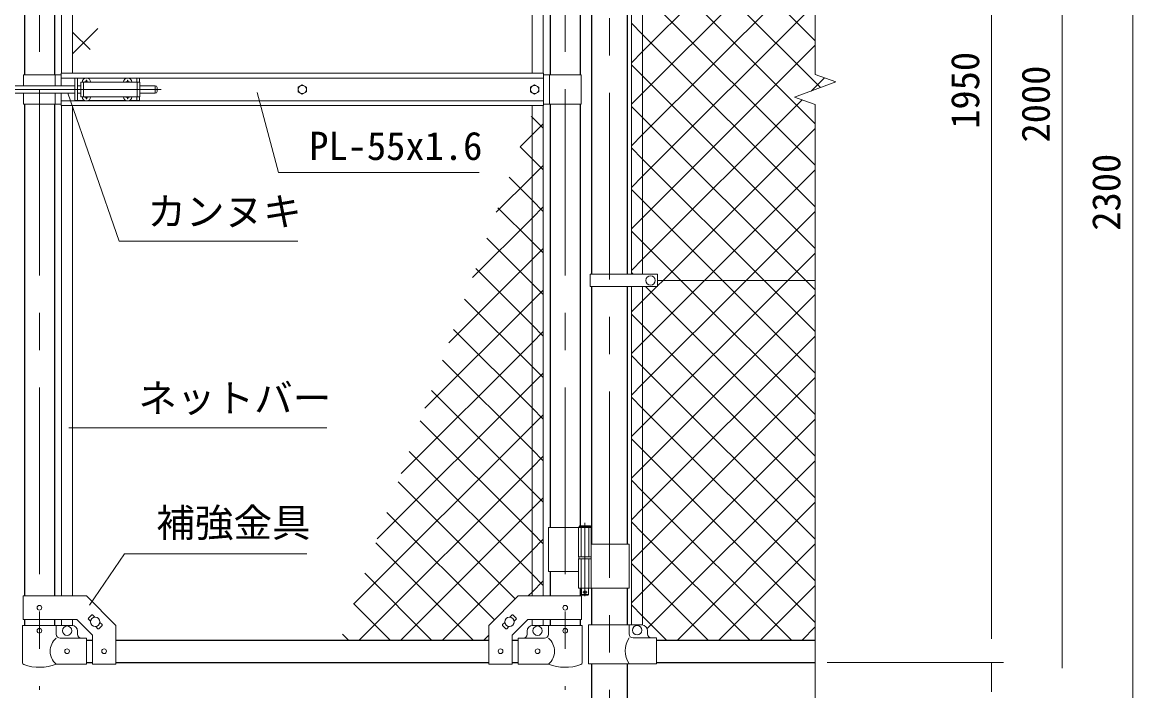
# Model space of a CAD drawing. Units: millimetres, scale not verified. Extents: x -4200 to 4200, y -2970 to 2970.
# Drawn here: x -2583 to -694, y -537 to 601 of the extents above; entities that cross this region are included whole.
import ezdxf
from ezdxf.enums import TextEntityAlignment as Align

# ---------------------------------------------------------------- set-up
doc = ezdxf.new("R2010")
doc.units = ezdxf.units.MM
doc.header["$LTSCALE"] = 10
doc.linetypes.add('DASHED', pattern=[7.5, 6, -1.5])
doc.linetypes.add('USER1', pattern=[50.8, 31.75, -6.35, 6.35, -6.35])
for name, color, linetype, lineweight in [('0-1_D-STR-TXT', 7, 'Continuous', 13), ('0-2_D-BMK', 2, 'USER1', 13), ('0-3_D-STR1', 1, 'Continuous', 25), ('0-4_D-STR3', 3, 'Continuous', 13), ('0-8_D-STR-DIM', 7, 'Continuous', 13), ('0-B_D-STR2', 7, 'Continuous', 13)]:
    doc.layers.add(name, color=color, linetype=linetype, lineweight=lineweight)
doc.styles.add('ＭＳ ゴシック', font='')
doc.styles.get('ＭＳ ゴシック').set_extended_font_data('MS Gothic')

msp = doc.modelspace()

# ---------------------------------------------------------------- linework, layer by layer
at = {"layer": '0-1_D-STR-TXT'}
msp.add_line((-2064.55, -89.31), (-2503.14, -89.31), dxfattribs=at)
for points in [[(-2113.69, 228.2), (-2417.66, 228.2), (-2505.1, 479.95)], [(-1805.77, 345.22), (-2147.05, 345.22), (-2183.27, 481.26)], [(-2098.49, -304.05), (-2408.55, -304.05), (-2468.26, -391.19)]]:
    msp.add_lwpolyline(points, dxfattribs=at)
at = {"layer": '0-2_D-BMK'}
for p, q in [((-2553.4, 1503.1), (-2553.4, -535.29)), ((-1659.2, 1503.1), (-1659.2, -535.29)), ((-1584.05, 1496.61), (-1584.05, -849.21)), ((-2664.09, 486.37), (-2344.09, 486.37)), ((-1625.64, -251.21), (-1625.64, -376.1)), ((-1629.26, -369.13), (-1622.01, -369.13))]:
    msp.add_line(p, q, dxfattribs=at)
at = {"layer": '0-3_D-STR1'}
for p, q in [((-2578.8, 1348.32), (-2578.8, 511.37)), ((-2528, 1348.32), (-2528, 511.37)), ((-1684.6, 1231.87), (-1684.6, 511.37)), ((-1633.8, 1203.87), (-1633.8, 511.37)), ((-1614.3, 800.87), (-1614.3, 171.87)), ((-1553.8, 800.87), (-1553.8, 171.87)), ((-2578.8, 461.37), (-2578.8, -375.58)), ((-2528, 461.37), (-2528, -375.58)), ((-1684.6, 461.37), (-1684.6, -259.13)), ((-1633.8, 461.37), (-1633.8, -256.13)), ((-1614.3, 150.87), (-1614.3, -287.13)), ((-1553.8, 150.87), (-1553.8, -287.13)), ((-1684.6, -334.13), (-1684.6, -375.58)), ((-1633.8, -362.13), (-1633.8, -375.58)), ((-1614.3, -362.13), (-1614.3, -424.93)), ((-1553.8, -362.13), (-1553.8, -424.93)), ((-2578.8, -415.58), (-2578.8, -425.63)), ((-2528, -415.58), (-2528, -425.63)), ((-1684.6, -415.58), (-1684.6, -425.63)), ((-1633.8, -415.58), (-1633.8, -425.63)), ((-2473.4, -450.63), (-2463.4, -450.63)), ((-2423.4, -450.63), (-1789.2, -450.63)), ((-1749.2, -450.63), (-1739.2, -450.63)), ((-1504.05, -450.63), (-1234.05, -450.63)), ((-2473.4, -488.63), (-2463.4, -488.63)), ((-2423.4, -488.63), (-1789.2, -488.63)), ((-1749.2, -488.63), (-1739.2, -488.63)), ((-1614.3, -490.93), (-1614.3, -838.63)), ((-1553.8, -490.93), (-1553.8, -838.63)), ((-1504.05, -488.63), (-1234.05, -488.63))]:
    msp.add_line(p, q, dxfattribs=at)
at = {"layer": '0-4_D-STR3'}
for p, q in [((-2515.9, 1348.32), (-2515.9, 513.87)), ((-2496.9, 1348.32), (-2496.9, 513.87)), ((-1715.7, 1348.32), (-1715.7, 513.87)), ((-1696.7, 1348.32), (-1696.7, 513.87)), ((-1546.55, 800.87), (-1546.55, 171.87)), ((-1527.55, 800.87), (-1527.55, 171.87)), ((-2580.4, 511.37), (-2580.4, 492.87)), ((-2580.4, 511.37), (-2516.3, 511.37)), ((-2526.4, 511.37), (-2526.4, 492.87)), ((-2516.3, 513.87), (-1696.3, 513.87)), ((-2516.3, 492.87), (-2516.3, 513.87)), ((-1696.3, 458.87), (-1696.3, 513.87)), ((-1632.2, 511.37), (-1696.3, 511.37)), ((-1686.2, 511.37), (-1686.2, 461.37)), ((-1632.2, 511.37), (-1632.2, 461.37)), ((-2616.75, 492.87), (-2493.4, 492.87)), ((-2516.3, 505.87), (-1696.3, 505.87)), ((-2493.4, 505.37), (-2493.4, 467.37)), ((-2493.4, 505.37), (-2475.99, 505.37)), ((-2488.9, 505.37), (-2488.9, 467.37)), ((-2488.9, 492.87), (-2482.9, 492.87)), ((-2482.9, 498.87), (-2482.9, 473.87)), ((-2482.9, 498.87), (-2382.9, 498.87)), ((-2475.25, 499.28), (-2476.55, 499.26)), ((-2476.55, 499.26), (-2476.55, 498.87)), ((-2473.79, 502.02), (-2473.81, 500.72)), ((-2473.79, 502.02), (-2473, 502.02)), ((-2473, 502.02), (-2472.98, 500.72)), ((-2470.8, 505.37), (-2405.99, 505.37)), ((-2405.25, 499.28), (-2406.55, 499.26)), ((-2406.55, 499.26), (-2406.55, 498.87)), ((-2403.79, 502.02), (-2403.81, 500.72)), ((-2403.79, 502.02), (-2403, 502.02)), ((-2403, 502.02), (-2402.98, 500.72)), ((-2401.54, 499.28), (-2400.25, 499.26)), ((-2400.8, 505.37), (-2383.4, 505.37)), ((-2400.25, 499.26), (-2400.25, 498.87)), ((-2387.9, 505.37), (-2387.9, 498.87)), ((-2383.4, 505.37), (-2383.4, 498.87)), ((-2382.9, 498.87), (-2382.9, 473.87)), ((-2382.9, 492.87), (-2356.4, 492.87)), ((-2356.4, 492.87), (-2356.4, 479.87)), ((-2616.75, 479.87), (-2493.4, 479.87)), ((-2580.4, 479.87), (-2580.4, 461.37)), ((-2526.4, 479.87), (-2526.4, 461.37)), ((-2516.3, 458.87), (-2516.3, 479.87)), ((-2488.9, 479.87), (-2482.9, 479.87)), ((-2482.9, 473.87), (-2382.9, 473.87)), ((-2476.55, 473.47), (-2476.55, 473.87)), ((-2475.25, 473.45), (-2476.55, 473.47)), ((-2471.54, 473.45), (-2470.25, 473.47)), ((-2470.25, 473.47), (-2470.25, 473.87)), ((-2406.55, 473.47), (-2406.55, 473.87)), ((-2405.25, 473.45), (-2406.55, 473.47)), ((-2401.54, 473.45), (-2400.25, 473.47)), ((-2400.25, 473.47), (-2400.25, 473.87)), ((-2387.9, 473.87), (-2387.9, 467.37)), ((-2383.4, 473.87), (-2383.4, 467.37)), ((-2382.9, 479.87), (-2356.4, 479.87)), ((-2353.4, 489.87), (-2353.4, 482.87)), ((-2580.4, 461.37), (-2516.3, 461.37)), ((-2516.3, 466.87), (-1696.3, 466.87)), ((-2516.3, 458.87), (-1696.3, 458.87)), ((-2515.9, 458.87), (-2515.9, -375.58)), ((-2496.9, 458.87), (-2496.9, -375.58)), ((-2493.4, 467.37), (-2475.99, 467.37)), ((-2473.79, 470.72), (-2473.81, 472.01)), ((-2473.79, 470.72), (-2473, 470.72)), ((-2473, 470.72), (-2472.98, 472.01)), ((-2470.8, 467.37), (-2405.99, 467.37)), ((-2403.79, 470.72), (-2403.81, 472.01)), ((-2403.79, 470.72), (-2403, 470.72)), ((-2403, 470.72), (-2402.98, 472.01)), ((-2400.8, 467.37), (-2383.4, 467.37)), ((-1715.7, 458.87), (-1715.7, -375.58)), ((-1696.7, 458.87), (-1696.7, -375.58)), ((-1632.2, 461.37), (-1696.3, 461.37)), ((-1616.85, 171.87), (-1616.85, 150.87)), ((-1616.85, 171.87), (-1502.05, 171.87)), ((-1502.05, 171.87), (-1502.05, 150.87)), ((-1234.05, 161.37), (-1502.05, 161.37)), ((-1616.85, 150.87), (-1502.05, 150.87)), ((-1546.55, -424.93), (-1546.55, 150.87)), ((-1527.55, -424.93), (-1527.55, 150.87)), ((-1687.75, -259.13), (-1687.75, -334.13)), ((-1687.75, -259.13), (-1614.84, -259.13)), ((-1636.44, -259.13), (-1636.44, -309.13)), ((-1615.64, -257.13), (-1635.64, -257.13)), ((-1634.64, -256.13), (-1616.64, -256.13)), ((-1615.64, -257.13), (-1616.64, -256.13)), ((-1615.64, -257.13), (-1615.64, -259.13)), ((-1614.84, -259.13), (-1614.84, -309.13)), ((-1614.84, -287.13), (-1550.5, -287.13)), ((-1550.5, -287.13), (-1550.5, -362.13)), ((-1636.44, -309.13), (-1614.84, -309.13)), ((-1636.44, -312.13), (-1614.84, -312.13)), ((-1636.44, -312.13), (-1636.44, -362.13)), ((-1636.14, -309.13), (-1636.14, -312.13)), ((-1636.14, -312.13), (-1615.14, -312.13)), ((-1615.14, -309.13), (-1615.14, -312.13)), ((-1614.84, -312.13), (-1614.84, -362.13)), ((-1687.75, -334.13), (-1636.55, -334.13)), ((-2581.1, -415.58), (-2581.1, -375.58)), ((-1636.44, -362.13), (-1550.5, -362.13)), ((-1631.64, -362.13), (-1631.64, -373.13)), ((-1630.64, -374.13), (-1631.64, -373.13)), ((-1631.5, -415.58), (-1631.5, -375.58)), ((-1630.64, -374.13), (-1620.64, -374.13)), ((-1620.64, -374.13), (-1619.64, -373.13)), ((-2470.06, -413.57), (-2464.41, -407.92)), ((-2470.06, -414.99), (-2466.35, -418.7)), ((-2462.99, -407.92), (-2459.28, -411.63)), ((-1749.6, -407.92), (-1753.32, -411.63)), ((-1742.53, -413.57), (-1748.19, -407.92)), ((-1742.53, -414.99), (-1746.24, -418.7)), ((-2581.95, -425.63), (-2524.85, -425.63)), ((-2581.95, -425.63), (-2581.95, -489.33)), ((-2581.1, -415.58), (-2489.96, -415.58)), ((-2524.85, -425.63), (-2524.85, -440.63)), ((-2524.85, -425.63), (-2498.4, -425.63)), ((-2515.9, -415.58), (-2515.9, -425.63)), ((-2496.9, -415.58), (-2496.9, -425.63)), ((-2489.96, -415.58), (-2463.4, -442.15)), ((-2457.52, -427.53), (-2453.8, -431.25)), ((-2452.39, -431.25), (-2446.73, -425.59)), ((-2450.44, -420.46), (-2446.73, -424.18)), ((-2423.4, -491.83), (-2423.4, -425.58)), ((-1789.2, -491.83), (-1789.2, -425.58)), ((-1762.15, -420.46), (-1765.86, -424.18)), ((-1760.21, -431.25), (-1765.86, -425.59)), ((-1755.08, -427.53), (-1758.79, -431.25)), ((-1722.63, -415.58), (-1749.2, -442.15)), ((-1631.5, -415.58), (-1722.63, -415.58)), ((-1715.7, -415.58), (-1715.7, -425.63)), ((-1687.75, -425.63), (-1714.2, -425.63)), ((-1696.7, -415.58), (-1696.7, -425.63)), ((-1630.65, -425.63), (-1687.75, -425.63)), ((-1687.75, -425.63), (-1687.75, -440.63)), ((-1630.65, -425.63), (-1630.65, -489.33)), ((-1619.75, -424.93), (-1529.05, -424.93)), ((-1619.75, -424.93), (-1619.75, -490.93)), ((-1550.65, -424.93), (-1550.65, -439.93)), ((-2473.4, -447.63), (-2517.85, -447.63)), ((-2488.4, -440.63), (-2488.4, -435.63)), ((-2473.4, -491.63), (-2473.4, -447.63)), ((-2463.4, -491.83), (-2463.4, -442.15)), ((-1749.2, -491.83), (-1749.2, -442.15)), ((-1739.2, -447.63), (-1694.75, -447.63)), ((-1739.2, -491.63), (-1739.2, -447.63)), ((-1724.2, -440.63), (-1724.2, -435.63)), ((-1543.65, -446.93), (-1504.05, -446.93)), ((-1519.05, -434.93), (-1519.05, -439.93)), ((-1504.05, -446.93), (-1504.05, -490.93)), ((-1619.75, -490.93), (-1504.05, -490.93)), ((-2473.4, -491.63), (-2524.85, -491.63)), ((-2463.4, -491.83), (-2423.4, -491.83)), ((-1749.2, -491.83), (-1789.2, -491.83)), ((-1739.2, -491.63), (-1687.75, -491.63))]:
    msp.add_line(p, q, dxfattribs=at)
at = {"layer": '0-4_D-STR3', "linetype": 'DASHED'}
for p, q in [((-2478.4, 498.87), (-2478.4, 473.87)), ((-2387.4, 498.87), (-2387.4, 473.87)), ((-1631.94, -259.13), (-1631.94, -309.13)), ((-1619.34, -259.13), (-1619.34, -309.13)), ((-1631.94, -312.13), (-1631.94, -362.13)), ((-1619.34, -312.13), (-1619.34, -362.13))]:
    msp.add_line(p, q, dxfattribs=at)
at = {"layer": '0-4_D-STR3'}
for points in [[(-2471.54, 499.28), (-2470.25, 499.26), (-2470.25, 498.87)], [(-1634.64, -256.13), (-1635.64, -257.13), (-1635.64, -259.13)], [(-2581.1, -375.58), (-2473.4, -375.58), (-2423.4, -425.58)], [(-1631.5, -375.58), (-1739.2, -375.58), (-1789.2, -425.58)], [(-1619.64, -362.13), (-1619.64, -373.13), (-1631.64, -373.13)]]:
    msp.add_lwpolyline(points, dxfattribs=at)
for points in [[(-2106.3, 494.47), (-2113.31, 490.42), (-2113.31, 482.32), (-2106.3, 478.27), (-2099.28, 482.32), (-2099.28, 490.42)], [(-1711.3, 494.47), (-1718.31, 490.42), (-1718.31, 482.32), (-1711.3, 478.27), (-1704.28, 482.32), (-1704.28, 490.42)]]:
    msp.add_lwpolyline(points, close=True, dxfattribs=at)
for centre, radius in [((-2106.3, 486.37), 7.03), ((-1711.3, 486.37), 7.03), ((-1514.05, 161.37), 8), ((-1625.64, -369.13), 2.5), ((-2553.4, -395.58), 4), ((-1659.2, -395.58), 4), ((-2458.4, -419.58), 8), ((-1754.2, -419.58), 8), ((-2553.4, -434.63), 4), ((-2506.4, -434.63), 8), ((-1706.2, -434.63), 8), ((-1659.2, -434.63), 4), ((-1537.05, -433.93), 8), ((-2506.4, -469.63), 4), ((-2443.4, -469.58), 4), ((-1769.2, -469.58), 4), ((-1706.2, -469.63), 4)]:
    msp.add_circle(centre, radius, dxfattribs=at)
for centre, radius, start, end in [((-2473.4, 498.87), 7, 0, 180), ((-2475.3, 500.77), 1.49, 270, 0), ((-2471.49, 500.77), 1.49, 180, 270), ((-2403.4, 498.87), 7, 0, 180), ((-2405.3, 500.77), 1.49, 270, 0), ((-2401.49, 500.77), 1.49, 180, 270), ((-2356.4, 489.87), 3, 0, 90), ((-2473.4, 473.87), 7, 180, 0), ((-2475.3, 471.96), 1.49, 0, 90), ((-2471.49, 471.96), 1.49, 90, 180), ((-2403.4, 473.87), 7, 180, 0), ((-2405.3, 471.96), 1.49, 0, 90), ((-2401.49, 471.96), 1.49, 90, 180), ((-2356.4, 482.87), 3, 270, 0), ((-2469.36, -414.28), 1, 135, 225), ((-2463.7, -408.62), 1, 45, 135), ((-1748.89, -408.62), 1, 45, 135), ((-1743.24, -414.28), 1, 315, 45), ((-2498.4, -435.63), 10, 0, 90), ((-2453.09, -430.54), 1, 225, 315), ((-2447.44, -424.89), 1, 315, 45), ((-1765.16, -424.89), 1, 135, 225), ((-1759.5, -430.54), 1, 225, 315), ((-1714.2, -435.63), 10, 90, 180), ((-1529.05, -434.93), 10, 0, 90), ((-2506.65, -469.63), 28.55, 129.59418, 230.40582), ((-2517.85, -440.63), 7, 180, 270), ((-2481.4, -440.63), 7, 180, 270), ((-1731.2, -440.63), 7, 270, 0), ((-1694.75, -440.63), 7, 270, 0), ((-1705.94, -469.63), 28.55, 309.59418, 50.40582), ((-1516.43, -468.93), 40.68, 147.25964, 212.74036), ((-1543.65, -439.93), 7, 180, 270), ((-1512.05, -439.93), 7, 180, 270), ((-2578.65, -489.33), 3.3, 180, 250.77949), ((-1633.95, -489.33), 3.3, 289.22051, 0), ((-2553.4, -416.9), 80, 250.77949, 290.9084), ((-1659.2, -416.9), 80, 249.0916, 289.22051)]:
    msp.add_arc(centre, radius, start, end, dxfattribs=at)
at = {"layer": '0-8_D-STR-DIM'}
for p, q in [((-1234.05, 512.02), (-1234.05, 1524.37)), ((-934.05, -448.63), (-934.05, 1421.37)), ((-814.05, -498.63), (-814.05, 1421.37)), ((-694.05, -798.63), (-694.05, 1421.37)), ((-1198.81, 499.19), (-1234.05, 512.02)), ((-1269.28, 473.54), (-1198.81, 499.19)), ((-1234.05, 460.72), (-1269.28, 473.54)), ((-1234.05, -631.63), (-1234.05, 460.72)), ((-934.05, -448.63), (-934.05, -408.63)), ((-1214.05, -488.63), (-914.05, -488.63)), ((-1214.05, -488.63), (-914.05, -488.63)), ((-934.05, -538.63), (-934.05, -488.63))]:
    msp.add_line(p, q, dxfattribs=at)
at = {"layer": '0-B_D-STR2'}
for p, q in [((-1527.55, 550.98), (-1267.16, 811.37)), ((-1234.05, 569.43), (-1475.99, 811.37)), ((-1527.55, 480.27), (-1234.05, 773.77)), ((-1234.05, 428.01), (-1527.55, 721.51)), ((-1527.55, 409.56), (-1234.05, 703.06)), ((-1234.05, 357.3), (-1527.55, 650.8)), ((-1527.55, 338.85), (-1234.05, 632.35)), ((-2496.9, 546.96), (-2453.97, 589.88)), ((-1527.55, 580.09), (-1546.55, 599.09)), ((-2466.97, 554.18), (-2496.9, 584.11)), ((-1234.05, 286.59), (-1527.55, 580.09)), ((-1546.55, 531.98), (-1527.55, 550.98)), ((-1527.55, 268.14), (-1234.05, 561.64)), ((-1527.55, 509.37), (-1546.55, 528.37)), ((-1234.05, 215.87), (-1527.55, 509.37)), ((-1241.22, 483.76), (-1218.58, 506.39)), ((-1546.55, 461.27), (-1527.55, 480.27)), ((-1527.55, 438.66), (-1546.55, 457.66)), ((-1715.7, 439.3), (-1717.08, 440.68)), ((-1696.7, 420.3), (-1715.7, 439.3)), ((-1250.25, 161.37), (-1527.55, 438.66)), ((-1715.7, 408.92), (-1696.7, 427.92)), ((-1736.04, 388.58), (-1715.7, 408.92)), ((-1546.55, 390.56), (-1527.55, 409.56)), ((-1715.7, 368.59), (-1735.95, 388.84)), ((-1527.55, 367.95), (-1546.55, 386.95)), ((-1696.7, 349.59), (-1715.7, 368.59)), ((-1320.96, 161.37), (-1527.55, 367.95)), ((-1715.7, 338.21), (-1696.7, 357.21)), ((-1422.19, 161.37), (-1234.05, 349.51)), ((-1776.51, 277.4), (-1715.7, 338.21)), ((-1715.7, 297.88), (-1754.81, 337)), ((-1546.55, 319.85), (-1527.55, 338.85)), ((-1527.55, 297.24), (-1546.55, 316.24)), ((-1715.7, 227.17), (-1773.68, 285.16)), ((-1696.7, 278.88), (-1715.7, 297.88)), ((-1715.7, 267.5), (-1696.7, 286.5)), ((-1391.67, 161.37), (-1527.55, 297.24)), ((-1816.97, 166.23), (-1715.7, 267.5)), ((-1546.55, 249.14), (-1527.55, 268.14)), ((-1351.48, 161.37), (-1234.05, 278.8)), ((-1527.55, 226.53), (-1546.55, 245.53)), ((-1715.7, 156.46), (-1792.55, 233.32)), ((-1696.7, 208.17), (-1715.7, 227.17)), ((-1715.7, 196.79), (-1696.7, 215.79)), ((-1462.38, 161.37), (-1527.55, 226.53)), ((-1280.76, 161.37), (-1234.05, 208.09)), ((-1857.43, 55.05), (-1715.7, 196.79)), ((-1715.7, 85.75), (-1811.42, 181.47)), ((-1543.59, 171.87), (-1546.55, 174.82)), ((-1696.7, 137.46), (-1715.7, 156.46)), ((-1527.55, 56.01), (-1422.19, 161.37)), ((-1527.55, -14.7), (-1351.48, 161.37)), ((-1527.55, -85.41), (-1280.76, 161.37)), ((-1234.05, -66.97), (-1462.38, 161.37)), ((-1234.05, 3.74), (-1391.67, 161.37)), ((-1234.05, 74.45), (-1320.96, 161.37)), ((-1234.05, 145.16), (-1250.25, 161.37)), ((-1715.7, 126.08), (-1696.7, 145.08)), ((-1527.55, -156.12), (-1234.05, 137.38)), ((-1234.05, -137.68), (-1522.59, 150.87)), ((-1897.9, -56.12), (-1715.7, 126.08)), ((-1715.7, 15.04), (-1830.29, 129.63)), ((-1527.55, 85.11), (-1546.55, 104.11)), ((-1715.7, -55.67), (-1849.16, 77.79)), ((-1696.7, 66.75), (-1715.7, 85.75)), ((-1234.05, -208.39), (-1527.55, 85.11)), ((-1715.7, 55.37), (-1696.7, 74.37)), ((-1527.55, -226.84), (-1234.05, 66.66)), ((-1938.36, -167.3), (-1715.7, 55.37)), ((-1546.55, 37.01), (-1527.55, 56.01)), ((-1715.7, -126.38), (-1868.03, 25.95)), ((-1527.55, 14.4), (-1546.55, 33.4)), ((-1696.7, -3.96), (-1715.7, 15.04)), ((-1715.7, -15.34), (-1696.7, 3.66)), ((-1234.05, -279.1), (-1527.55, 14.4)), ((-1978.83, -278.47), (-1715.7, -15.34)), ((-1546.55, -33.7), (-1527.55, -14.7)), ((-1527.55, -297.55), (-1234.05, -4.05)), ((-1715.7, -197.09), (-1886.9, -25.89)), ((-1527.55, -56.31), (-1546.55, -37.31)), ((-1696.7, -74.67), (-1715.7, -55.67)), ((-1234.05, -349.81), (-1527.55, -56.31)), ((-1715.7, -86.05), (-1696.7, -67.05)), ((-1527.55, -368.26), (-1234.05, -74.76)), ((-2019.29, -389.65), (-1715.7, -86.05)), ((-1715.7, -267.8), (-1905.77, -77.74)), ((-1546.55, -104.41), (-1527.55, -85.41)), ((-1527.55, -127.02), (-1546.55, -108.02)), ((-1715.7, -338.52), (-1924.63, -129.58)), ((-1696.7, -145.38), (-1715.7, -126.38)), ((-1234.05, -420.52), (-1527.55, -127.02)), ((-1715.7, -156.76), (-1696.7, -137.76)), ((-1519.79, -431.21), (-1234.05, -145.47)), ((-2009.57, -450.63), (-1715.7, -156.76)), ((-1546.55, -175.12), (-1527.55, -156.12)), ((-1744.27, -380.65), (-1943.5, -181.42)), ((-1527.55, -197.73), (-1546.55, -178.73)), ((-1696.7, -216.09), (-1715.7, -197.09)), ((-1274.65, -450.63), (-1527.55, -197.73)), ((-1715.7, -227.47), (-1696.7, -208.47)), ((-1468.5, -450.63), (-1234.05, -216.18)), ((-1779.62, -416.01), (-1962.37, -233.26)), ((-1938.86, -450.63), (-1715.7, -227.47)), ((-1546.55, -245.84), (-1527.55, -226.84)), ((-1527.55, -268.44), (-1546.55, -249.44)), ((-1696.7, -286.8), (-1715.7, -267.8)), ((-1715.7, -298.18), (-1696.7, -279.18)), ((-1345.36, -450.63), (-1527.55, -268.44)), ((-1815.71, -450.63), (-1981.24, -285.1)), ((-1868.14, -450.63), (-1715.7, -298.18)), ((-1546.55, -316.55), (-1527.55, -297.55)), ((-1397.79, -450.63), (-1234.05, -286.89)), ((-1527.55, -339.15), (-1546.55, -320.15)), ((-1886.42, -450.63), (-2000.11, -336.94)), ((-1696.7, -357.52), (-1715.7, -338.52)), ((-1416.07, -450.63), (-1527.55, -339.15)), ((-1327.08, -450.63), (-1234.05, -357.6)), ((-1546.55, -387.26), (-1527.55, -368.26)), ((-1957.13, -450.63), (-2018.98, -388.79)), ((-1527.55, -409.86), (-1546.55, -390.86)), ((-1486.78, -450.63), (-1527.55, -409.86)), ((-1256.37, -450.63), (-1234.05, -428.31)), ((-2027.84, -450.63), (-2037.85, -440.63)), ((-1797.43, -450.63), (-1789.2, -442.39))]:
    msp.add_line(p, q, dxfattribs=at)
for points in [[(-1224.99, 489.66), (-1527.55, 792.22), (-1536.2, 800.87)], [(-1546.55, 178.43), (-1527.55, 197.43), (-1256.2, 468.78)], [(-1502.05, 152.22), (-1492.9, 161.37), (-1234.05, 420.22)], [(-1546.55, 107.72), (-1527.55, 126.72), (-1503.4, 150.87)], [(-1722.38, -375.58), (-1715.7, -368.89), (-1696.7, -349.89)]]:
    msp.add_lwpolyline(points, dxfattribs=at)

# ---------------------------------------------------------------- texts
at = {"layer": '0-1_D-STR-TXT', "style": 'ＭＳ ゴシック'}
for s, p in [('PL-55x1.6', (-2094.6, 351.97)), ('カンヌキ', (-2369.79, 240.27)), ('ネットバー', (-2385.11, -77.36)), ('補強金具', (-2354.58, -289.43))]:
    msp.add_text(s, height=48.09, dxfattribs=at).set_placement(p, align=Align.BOTTOM_LEFT)
at = {"layer": '0-8_D-STR-DIM', "style": 'ＭＳ ゴシック'}
for s, p in [('1950', (-940.79, 419.47)), ('2000', (-820.79, 396.12)), ('2300', (-700.79, 246.12))]:
    msp.add_text(s, height=48.09, rotation=90, dxfattribs=at).set_placement(p, align=Align.BOTTOM_LEFT)

doc.saveas('drawing.dxf')
